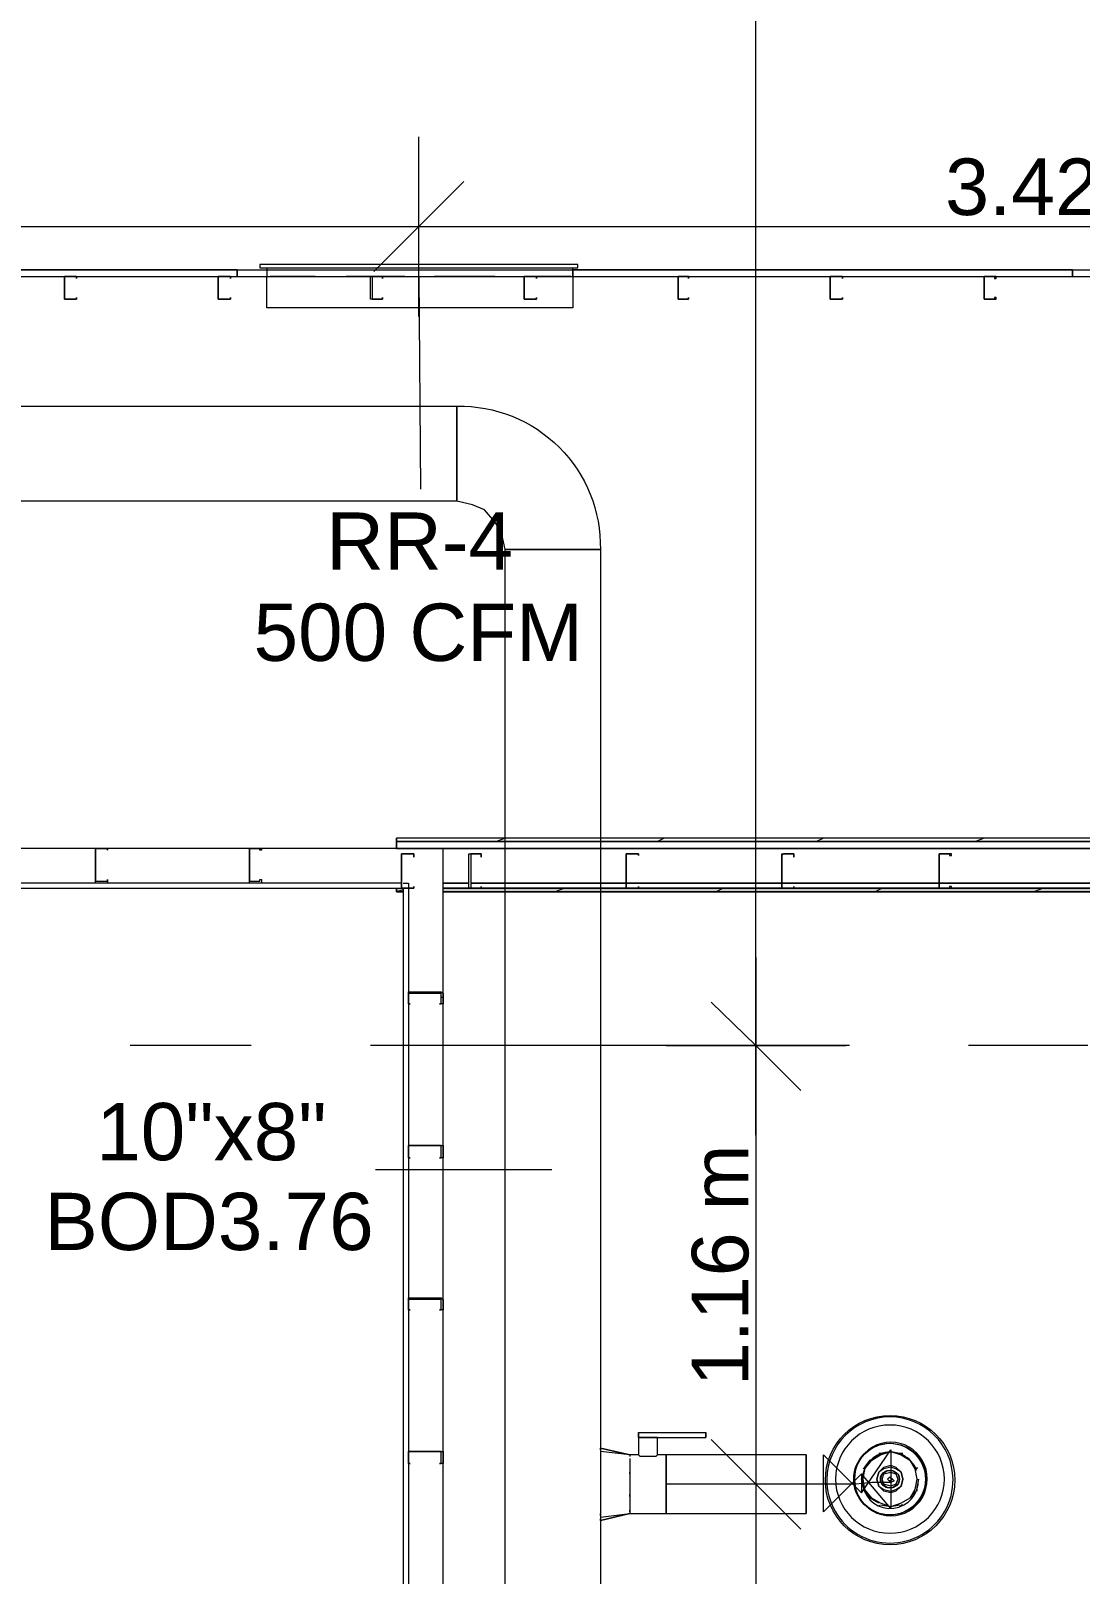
# Model space of a CAD drawing. Header units: metres. Extents: x -2 to 207, y -8 to 52.
# Drawn here: x 53.512 to 56.292, y 30.97 to 35.062 of the extents above; entities that cross this region are included whole.
import ezdxf

# ---------------------------------------------------------------- set-up
doc = ezdxf.new("R2010")
doc.units = ezdxf.units.M
doc.layers.add('HVAC - Ductos', color=5, linetype='Continuous', lineweight=0)
doc.layers.add('PDF_Text', color=7, linetype='Continuous', lineweight=0)
doc.layers.add('PDF_Geometry', color=7, linetype='Continuous', lineweight=0, true_color=0xaaaaaa)
doc.layers.add('PDF_Solid Fills', color=7, linetype='Continuous', lineweight=0, true_color=0xffffff)
doc.styles.add('PDF Helvetica', font='')
doc.styles.get('PDF Helvetica').set_extended_font_data('Helvetica')

msp = doc.modelspace()

# ---------------------------------------------------------------- hatches: boundary and pattern name
at = {"layer": 'PDF_Solid Fills', "lineweight": 0, "transparency": 33554559}
h = msp.add_hatch(color=256, dxfattribs=at)
h.paths.add_polyline_path([(54.4986, 32.7793), (54.4986, 32.7885), (54.4803, 32.7885), (54.4803, 32.7793)])
h.paths.add_polyline_path([(54.604, 32.7885), (54.604, 32.7793), (57.2476, 32.7793), (57.2476, 32.7885)])

# ---------------------------------------------------------------- linework, layer by layer
at = {"layer": 'HVAC - Ductos', "lineweight": 0}
for points in [[(55.4333, 32.1333), (55.4333, 38.9279)], [(54.5399, 34.305), (54.5399, 34.5433), (54.5399, 34.7815)], [(54.659, 34.6624), (54.5399, 34.5433), (54.4208, 34.4241)], [(7.582, 34.5433), (12.4616, 34.5433), (15.6321, 34.5433), (18.6652, 34.5433), (21.625, 34.5433), (30.7334, 34.5433), (33.2075, 34.5433), (36.1764, 34.5433), (39.2049, 34.5433), (41.6104, 34.5433), (49.2113, 34.5433), (51.5801, 34.5433), (54.5399, 34.5433), (58.1961, 34.5433)], [(54.123, 34.4333), (54.1367, 34.4333), (54.1367, 34.4104), (54.9477, 34.4104), (54.9477, 34.3279), (54.1367, 34.3279), (54.1367, 34.4104), (54.9477, 34.4104), (54.9477, 34.4333), (54.9614, 34.4333), (54.9614, 34.4425), (54.1184, 34.4425), (54.1184, 34.4333), (54.9614, 34.4333)], [(54.9385, 34.4425), (54.1459, 34.4425)], [(54.5399, 34.4104), (54.5444, 33.8469)], [(55.4333, 32.6052), (55.4333, 31.2078), (55.4333, 27.5654), (55.4333, 24.152)], [(54.8927, 32.0417), (54.4254, 32.0417)], [(55.0988, 31.2765), (55.0988, 31.2627), (55.0988, 31.2444), (55.0988, 31.2261), (55.0988, 31.2078), (55.0988, 31.1895), (55.0988, 31.1711), (55.0988, 31.1528), (55.0988, 31.1437), (55.0988, 31.1391), (55.0988, 31.1345), (55.0988, 31.1299), (55.195, 31.1299), (55.195, 31.1345), (55.195, 31.1437), (55.195, 31.1528), (55.195, 31.1711), (55.195, 31.1895), (55.195, 31.2078), (55.195, 31.2261), (55.195, 31.2444), (55.195, 31.2627), (55.195, 31.2765), (55.195, 31.2811), (55.195, 31.2857), (55.1722, 31.2857), (55.1722, 31.3315), (55.1676, 31.3315), (55.163, 31.3315), (55.1584, 31.3315), (55.1538, 31.3315), (55.1446, 31.3315), (55.1401, 31.3315), (55.1355, 31.3315), (55.1264, 31.3315), (55.1218, 31.3315), (55.3004, 31.3315), (55.3004, 31.3452)], [(55.1218, 31.3315), (55.1218, 31.3452), (55.1218, 31.3315), (55.1218, 31.2857), (55.0988, 31.2857), (55.0988, 31.2811)], [(55.1218, 31.3452), (55.3004, 31.3452), (55.3004, 31.3315)], [(55.5524, 31.0887), (55.4333, 31.2078), (55.3142, 31.3269)], [(55.0209, 31.2994), (55.0209, 31.304), (55.0988, 31.2857), (55.0209, 31.304), (55.0209, 31.2994), (55.0209, 31.2948), (55.0209, 31.2811), (55.0209, 31.2627), (55.0209, 31.2581), (55.0209, 31.2536), (55.0209, 31.2399), (55.0209, 31.2307), (55.0209, 31.2261)], [(55.0988, 31.2857), (55.0209, 31.2948)], [(55.1722, 31.2857), (55.1676, 31.2811), (55.1584, 31.2811), (55.1492, 31.2811), (55.1401, 31.2811), (55.1355, 31.2811), (55.1264, 31.2811), (55.1218, 31.2857)], [(55.5661, 31.2857), (55.195, 31.2857), (55.195, 31.2811), (55.195, 31.2765), (55.195, 31.2627), (55.195, 31.2444), (55.195, 31.2261), (55.195, 31.2078), (55.195, 31.1895), (55.195, 31.1711), (55.195, 31.1528), (55.195, 31.1437), (55.195, 31.1345), (55.195, 31.1299), (55.5661, 31.1299)], [(55.7128, 31.2353), (55.612, 31.1345), (55.612, 31.2857), (55.7128, 31.1849), (55.7907, 31.2994), (55.7907, 31.1437)], [(55.7907, 31.2994), (55.7907, 31.1437), (55.7128, 31.2353), (55.7128, 31.1849)], [(55.7174, 31.249), (55.722, 31.2536), (55.7357, 31.2719), (55.7586, 31.2857)], [(55.7586, 31.2903), (55.7632, 31.2903), (55.7907, 31.2948), (55.8136, 31.2903), (55.8182, 31.2903), (55.8228, 31.2903)], [(55.8182, 31.2857), (55.841, 31.2719), (55.8548, 31.2536)], [(55.722, 31.1986), (55.7128, 31.2215), (55.722, 31.2444)], [(55.8594, 31.2536), (55.8594, 31.249)], [(55.0209, 31.2215), (55.0209, 31.1986), (55.0209, 31.1941), (55.0209, 31.1665), (55.0209, 31.1619)], [(55.0209, 31.1895), (55.0209, 31.1757), (55.0209, 31.1665)], [(55.6716, 31.2078), (55.4333, 31.2078), (55.195, 31.2078)], [(55.7907, 31.2215), (55.7953, 31.2215), (55.7999, 31.217), (55.7907, 31.2124), (55.7724, 31.2124), (55.7403, 31.2124), (55.699, 31.2078), (55.6441, 31.2078), (55.5661, 31.2078)], [(55.7586, 31.1574), (55.7357, 31.1711), (55.722, 31.1895), (55.7174, 31.1941)], [(55.8548, 31.1895), (55.841, 31.1711), (55.8182, 31.1574)], [(55.8594, 31.1941), (55.8594, 31.1895)], [(55.0209, 31.1574), (55.0209, 31.1528), (55.0209, 31.1391)], [(55.7632, 31.1482), (55.7586, 31.1528)], [(55.8136, 31.1528), (55.7907, 31.1482), (55.7632, 31.1528)], [(55.8228, 31.1528), (55.8182, 31.1528), (55.8136, 31.1482)], [(55.0209, 31.1345), (55.0209, 31.1253), (55.0209, 31.1207), (55.0209, 31.1161), (55.0209, 31.1115), (55.0209, 31.1161)], [(55.0209, 31.1115), (55.0988, 31.1299), (55.0209, 31.1115)], [(55.0209, 31.1253), (55.0209, 31.1299)], [(55.0209, 31.1207), (55.0988, 31.1299)]]:
    msp.add_lwpolyline(points, dxfattribs=at)
for points in [[(54.265, 34.4104), (54.1459, 34.4104)], [(54.5032, 34.4104), (54.3475, 34.4104)], [(54.7414, 34.4104), (54.5811, 34.4104)], [(54.9431, 34.4104), (54.8194, 34.4104)], [(54.6406, 33.8148), (46.8518, 33.8148), (46.8518, 34.0668), (54.6406, 34.0668)], [(54.769, 30.6167), (54.769, 33.6865), (55.0209, 33.6865), (55.0209, 30.6167)], [(55.5524, 32.2524), (55.4333, 32.3715), (55.3142, 32.4861), (55.4333, 32.3715)], [(55.6716, 32.3715), (55.4333, 32.3715), (55.195, 32.3715), (55.4333, 32.3715)], [(55.5661, 31.1299), (55.5661, 31.1345), (55.5661, 31.1437), (55.5661, 31.1528), (55.5661, 31.1711), (55.5661, 31.1895), (55.5661, 31.2078), (55.5661, 31.2261), (55.5661, 31.2444), (55.5661, 31.2627), (55.5661, 31.2765), (55.5661, 31.2811), (55.5661, 31.2857), (55.5661, 31.2811), (55.5661, 31.2765), (55.5661, 31.2627), (55.5661, 31.2444), (55.5661, 31.2261), (55.5661, 31.2078), (55.5661, 31.1895), (55.5661, 31.1711), (55.5661, 31.1528), (55.5661, 31.1437), (55.5661, 31.1345)], [(55.7174, 31.2215), (55.722, 31.249), (55.7403, 31.2719), (55.7632, 31.2857), (55.7907, 31.2948), (55.8182, 31.2857), (55.841, 31.2719), (55.8548, 31.249), (55.8594, 31.2215), (55.8548, 31.1941), (55.841, 31.1711), (55.8182, 31.1574), (55.7907, 31.1482), (55.7632, 31.1574), (55.7403, 31.1711), (55.722, 31.1941)], [(55.0988, 31.2353), (55.0988, 31.2399)], [(55.8228, 31.2215), (55.8182, 31.2399), (55.8044, 31.249), (55.7907, 31.2536), (55.7724, 31.249), (55.7586, 31.2399), (55.754, 31.2215), (55.7586, 31.2399), (55.7724, 31.2536), (55.7907, 31.2581), (55.8044, 31.2536), (55.8182, 31.2399)], [(55.7632, 31.2215), (55.7678, 31.2353), (55.7815, 31.2444), (55.7953, 31.2444), (55.809, 31.2353), (55.8136, 31.2215), (55.809, 31.2078), (55.7953, 31.1986), (55.7815, 31.1986), (55.7678, 31.2078)], [(55.7678, 31.2215), (55.7724, 31.2353), (55.7907, 31.2399), (55.8044, 31.2353), (55.809, 31.2215), (55.8044, 31.2078), (55.7907, 31.2032), (55.7724, 31.2078)], [(55.754, 31.2215), (55.7586, 31.2032), (55.7724, 31.1941), (55.7907, 31.1895), (55.8044, 31.1941), (55.8182, 31.2032), (55.8228, 31.2215), (55.8182, 31.2032), (55.8044, 31.1895), (55.7907, 31.1849), (55.7724, 31.1895), (55.7586, 31.2032)], [(55.7953, 31.2215), (55.7907, 31.2261), (55.7861, 31.2261), (55.7815, 31.2215), (55.7861, 31.2261), (55.7907, 31.2261)], [(55.7815, 31.2215), (55.7861, 31.217), (55.7907, 31.217), (55.7953, 31.2215), (55.7907, 31.217), (55.7861, 31.217)], [(55.0988, 31.1757), (55.0988, 31.1803)], [(55.0988, 31.1345), (55.0988, 31.1391)]]:
    msp.add_lwpolyline(points, close=True, dxfattribs=at)
for points in [[(55.0209, 33.6865), (54.769, 33.6865), (54.7598, 33.7277), (54.7414, 33.7598), (54.714, 33.7919), (54.6819, 33.8056), (54.6406, 33.8148), (54.6406, 34.0668, -0.426903)], [(55.9557, 31.2215, 0.986375), (55.6212, 31.2215, 1.013813)], [(55.9327, 31.2215, 0.994585), (55.6441, 31.2215, 0.994124)], [(55.8869, 31.2215, 1.018622), (55.6944, 31.2215, 1.009864)]]:
    msp.add_lwpolyline(points, format="xyb", close=True, dxfattribs=at)
msp.add_lwpolyline([(55.8594, 31.2444, 12.694573), (55.864, 31.2215), (55.8594, 31.1986)], format="xyb", dxfattribs=at)
for centre, radius in [((55.7887, 31.2189), 0.1715), ((55.7874, 31.2215), 0.095), ((55.7894, 31.2215), 0.095), ((55.7894, 31.2215), 0.095)]:
    msp.add_circle(centre, radius, dxfattribs=at)
msp.add_ellipse((55.7884, 31.2215), major_axis=(0.0252, 0), ratio=0.944027, start_param=3.142695, end_param=9.42588, dxfattribs=at)
at = {"layer": 'PDF_Geometry', "lineweight": 0}
for points in [[(51.0578, 34.4287), (51.9467, 34.4287), (54.0588, 34.4287), (54.0588, 34.4104), (54.9477, 34.4104), (54.9477, 34.4287)], [(54.0405, 34.4104), (54.0588, 34.4104), (54.0588, 34.4287), (51.9467, 34.4287), (51.9467, 34.4104), (51.9787, 34.4104)], [(54.0588, 34.4287), (54.9477, 34.4287), (56.2718, 34.4287), (56.2718, 34.4104), (56.4459, 34.4104)], [(56.0702, 34.4104), (56.2718, 34.4104), (56.2718, 34.4287), (54.9477, 34.4287), (54.9477, 34.4104), (55.2271, 34.4104)], [(56.2718, 34.4287), (57.431, 34.4287), (57.4538, 34.4287), (57.4538, 34.4104), (58.3427, 34.4104), (58.3427, 34.4287)], [(53.2295, 34.4104), (53.6052, 34.4104)], [(53.6327, 34.4104), (54.0084, 34.4104)], [(54.4437, 34.4104), (54.4437, 34.4058), (54.4437, 34.4104), (54.4162, 34.4104)], [(54.8515, 34.4104), (54.8515, 34.4058), (54.8515, 34.4104), (54.8194, 34.4104)], [(55.2546, 34.4104), (55.6349, 34.4104)], [(55.6624, 34.4104), (56.0381, 34.4104)], [(57.2477, 32.9213), (54.4803, 32.9213), (54.4803, 32.8939), (54.4803, 32.9121), (57.2477, 32.9121)], [(57.2477, 32.9121), (54.4803, 32.9121), (54.4803, 32.9213)], [(57.2477, 32.9121), (57.2477, 32.9213), (54.4803, 32.9213)], [(54.769, 32.9213), (54.746, 32.9121)], [(55.1904, 32.9213), (55.1722, 32.9121)], [(55.612, 32.9213), (55.5937, 32.9121)], [(56.0381, 32.9213), (56.0152, 32.9121)], [(57.2477, 32.8939), (54.4803, 32.8939), (57.2477, 32.8939)], [(54.4941, 32.8022), (53.0371, 32.8022), (53.0371, 32.7885), (53.0371, 22.7866)], [(54.4986, 32.7839), (54.4803, 32.7793), (54.4803, 32.7885), (54.4803, 32.7793), (54.4986, 32.7793), (54.4803, 32.7793)], [(54.4986, 32.8022), (54.5124, 32.8022), (54.5124, 32.7885), (54.5124, 30.4793)], [(57.2477, 32.7885), (54.604, 32.7885), (57.2477, 32.7885)], [(54.9247, 32.7885), (54.9019, 32.7793)], [(55.3463, 32.7885), (55.3279, 32.7793)], [(55.7678, 32.7885), (55.7494, 32.7793)], [(56.1939, 32.7885), (56.171, 32.7793)], [(57.2477, 32.7793), (54.604, 32.7793), (57.2477, 32.7793)], [(54.0954, 32.3715), (53.7747, 32.3715)], [(55.6808, 32.3715), (54.4116, 32.3715)], [(56.313, 32.3715), (55.9969, 32.3715)]]:
    msp.add_lwpolyline(points, dxfattribs=at)
for points in [[(53.6327, 34.4104), (53.6052, 34.4104), (53.6007, 34.4104), (53.6007, 34.3508), (53.6052, 34.3508), (53.6327, 34.3508), (53.6327, 34.3554), (53.6327, 34.3508), (53.6052, 34.3508), (53.6007, 34.3508), (53.6007, 34.4104), (53.6052, 34.4104), (53.6327, 34.4104), (53.6327, 34.4058)], [(54.0405, 34.4104), (54.0084, 34.4104), (54.0084, 34.3508), (54.0405, 34.3508), (54.0405, 34.3554), (54.0405, 34.3508), (54.0084, 34.3508), (54.0084, 34.4104), (54.0405, 34.4104), (54.0405, 34.4058)], [(54.4162, 34.3508), (54.4437, 34.3508), (54.4437, 34.3554), (54.4437, 34.3508), (54.4162, 34.3508), (54.4116, 34.3508), (54.4116, 34.4104), (54.4162, 34.4104)], [(54.8194, 34.3508), (54.8515, 34.3508), (54.8515, 34.3554), (54.8515, 34.3508), (54.8194, 34.3508), (54.8194, 34.4104)], [(55.2546, 34.4104), (55.2271, 34.4104), (55.2271, 34.3508), (55.2546, 34.3508), (55.2546, 34.3554), (55.2546, 34.3508), (55.2271, 34.3508), (55.2271, 34.4104), (55.2546, 34.4104), (55.2546, 34.4058)], [(55.6624, 34.4104), (55.6349, 34.4104), (55.6304, 34.4104), (55.6304, 34.3508), (55.6349, 34.3508), (55.6624, 34.3508), (55.6624, 34.3554), (55.6624, 34.3508), (55.6349, 34.3508), (55.6304, 34.3508), (55.6304, 34.4104), (55.6349, 34.4104), (55.6624, 34.4104), (55.6624, 34.4058)], [(56.0702, 34.4104), (56.0381, 34.4104), (56.0381, 34.3508), (56.0702, 34.3508), (56.0702, 34.3554), (56.0656, 34.3554), (56.0656, 34.3508), (56.0381, 34.3508), (56.0381, 34.4104), (56.0656, 34.4104), (56.0656, 34.4058), (56.0702, 34.4058)], [(54.4986, 32.8939), (53.0188, 32.8939), (53.0188, 32.8022), (53.0188, 32.7885), (53.0188, 22.8325), (53.0188, 22.7866), (53.0233, 22.7866), (53.0371, 22.7866), (53.0371, 32.7885), (54.4986, 32.7885), (54.4986, 22.8645), (54.604, 22.8645), (54.604, 32.8939), (54.5124, 32.8939)], [(53.6831, 32.8022), (53.6831, 32.8068), (53.6831, 32.8939), (53.7152, 32.8939), (53.7152, 32.8893), (53.7152, 32.8939), (53.6831, 32.8939), (53.6831, 32.8068), (53.7152, 32.8068), (53.7152, 32.8114), (53.7152, 32.8022)], [(54.0908, 32.8022), (54.0908, 32.8068), (54.0908, 32.8939), (54.123, 32.8939), (54.123, 32.8893), (54.1184, 32.8893), (54.1184, 32.8939), (54.0908, 32.8939), (54.0908, 32.8068), (54.1184, 32.8068), (54.1184, 32.8114), (54.123, 32.8114), (54.123, 32.8022)], [(54.4986, 32.7885), (54.4941, 32.7885), (54.4941, 32.8755), (54.4941, 32.8801), (54.4986, 32.8801), (54.5262, 32.8801), (54.5262, 32.8709), (54.5262, 32.8801), (54.4986, 32.8801), (54.4941, 32.8801), (54.4941, 32.8755), (54.4941, 32.7885), (54.4986, 32.7885), (54.5262, 32.7885)], [(54.4986, 32.7885), (54.4941, 32.7885), (54.4941, 32.8755), (54.4941, 32.8801), (54.4986, 32.8801), (54.5262, 32.8801), (54.5262, 32.8709), (54.5262, 32.8801), (54.4986, 32.8801), (54.4941, 32.8801), (54.4941, 32.8755), (54.4941, 32.7885), (54.4986, 32.7885), (54.5262, 32.7885)], [(54.6773, 32.7885), (54.6728, 32.7885), (54.6728, 32.8755), (54.6728, 32.8801), (54.6773, 32.8801), (54.7048, 32.8801), (54.7048, 32.8709), (54.7048, 32.8801), (54.6773, 32.8801), (54.6773, 32.8755), (54.6773, 32.7885), (54.7048, 32.7885)], [(55.1218, 32.8801), (55.0897, 32.8801), (55.0897, 32.8755), (55.0897, 32.7885), (55.1218, 32.7885), (55.1218, 32.7931), (55.1218, 32.7885), (55.0897, 32.7885), (55.0897, 32.8755), (55.0897, 32.8801), (55.1218, 32.8801), (55.1218, 32.8755)], [(55.5066, 32.7885), (55.502, 32.7885), (55.502, 32.8755), (55.502, 32.8801), (55.5066, 32.8801), (55.5341, 32.8801), (55.5341, 32.8709), (55.5341, 32.8801), (55.5066, 32.8801), (55.502, 32.8755), (55.502, 32.7885), (55.5066, 32.7885), (55.5341, 32.7885)], [(55.9511, 32.8801), (55.919, 32.8801), (55.919, 32.8755), (55.919, 32.7885), (55.9511, 32.7885), (55.9511, 32.7931), (55.9465, 32.7931), (55.9465, 32.7885), (55.919, 32.7885), (55.919, 32.8755), (55.919, 32.8801), (55.9465, 32.8801), (55.9465, 32.8755), (55.9511, 32.8755)], [(54.5262, 32.7931), (54.5262, 32.7885)], [(54.5262, 32.7931), (54.5262, 32.7885)], [(54.6728, 32.8022), (54.604, 32.8022)], [(57.2477, 32.8022), (55.919, 32.8022), (55.502, 32.8022), (55.0897, 32.8022), (54.6773, 32.8022), (55.0897, 32.8022), (55.502, 32.8022), (55.919, 32.8022)], [(54.7048, 32.7931), (54.7048, 32.7885)], [(55.5341, 32.7931), (55.5341, 32.7885)], [(54.5124, 32.509), (54.5124, 32.5136), (54.5994, 32.5136), (54.604, 32.509), (54.604, 32.4815), (54.5948, 32.4815), (54.5994, 32.4815), (54.5994, 32.509), (54.5124, 32.509), (54.5124, 32.4815)], [(54.517, 32.4815), (54.5124, 32.4815)], [(54.5124, 32.1058), (54.5994, 32.1058), (54.604, 32.1058), (54.604, 32.0737), (54.5948, 32.0737), (54.5994, 32.0737), (54.5994, 32.1058), (54.5124, 32.1058), (54.5124, 32.0737)], [(54.517, 32.0737), (54.5124, 32.0737)], [(54.5124, 31.6981), (54.5124, 31.7026), (54.5994, 31.7026), (54.604, 31.6981), (54.604, 31.6705), (54.5948, 31.6705), (54.5994, 31.6705), (54.5994, 31.6981), (54.5124, 31.6981), (54.5124, 31.6705)], [(54.517, 31.6705), (54.5124, 31.6705)], [(54.5124, 31.2948), (54.5994, 31.2948), (54.604, 31.2948), (54.604, 31.2627), (54.5948, 31.2627), (54.5994, 31.2627), (54.5994, 31.2948), (54.5124, 31.2948), (54.5124, 31.2627)], [(54.517, 31.2627), (54.5124, 31.2627)]]:
    msp.add_lwpolyline(points, close=True, dxfattribs=at)
at = {"layer": 'PDF_Geometry', "color": 254, "lineweight": 0, "true_color": 0xd2d2d2}
for points in [[(54.5994, 32.4998), (54.604, 32.4998)], [(54.5857, 32.1058), (54.5903, 32.1058)]]:
    msp.add_lwpolyline(points, dxfattribs=at)

# ---------------------------------------------------------------- texts
at = {"layer": 'PDF_Text', "lineweight": 0, "attachment_point": 4, "style": 'PDF Helvetica'}
for s, insert, char_height in [('3.42 m', (55.9346, 34.6476), 0.15002), ('RR-4', (54.2943, 33.709), 0.1519), ('500 CFM', (54.1019, 33.4662), 0.1519), ('10"x8"', (53.6849, 32.142), 0.1519), ('BOD3.76', (53.5475, 31.9038), 0.1519)]:
    msp.add_mtext(s, dxfattribs=dict(at, insert=insert, char_height=char_height))
at = {"layer": 'PDF_Text', "lineweight": 0, "insert": (55.3393, 31.4681), "char_height": 0.15002, "attachment_point": 4, "rotation": 90, "style": 'PDF Helvetica'}
msp.add_mtext('1.16 m', dxfattribs=at)

doc.saveas('drawing.dxf')
